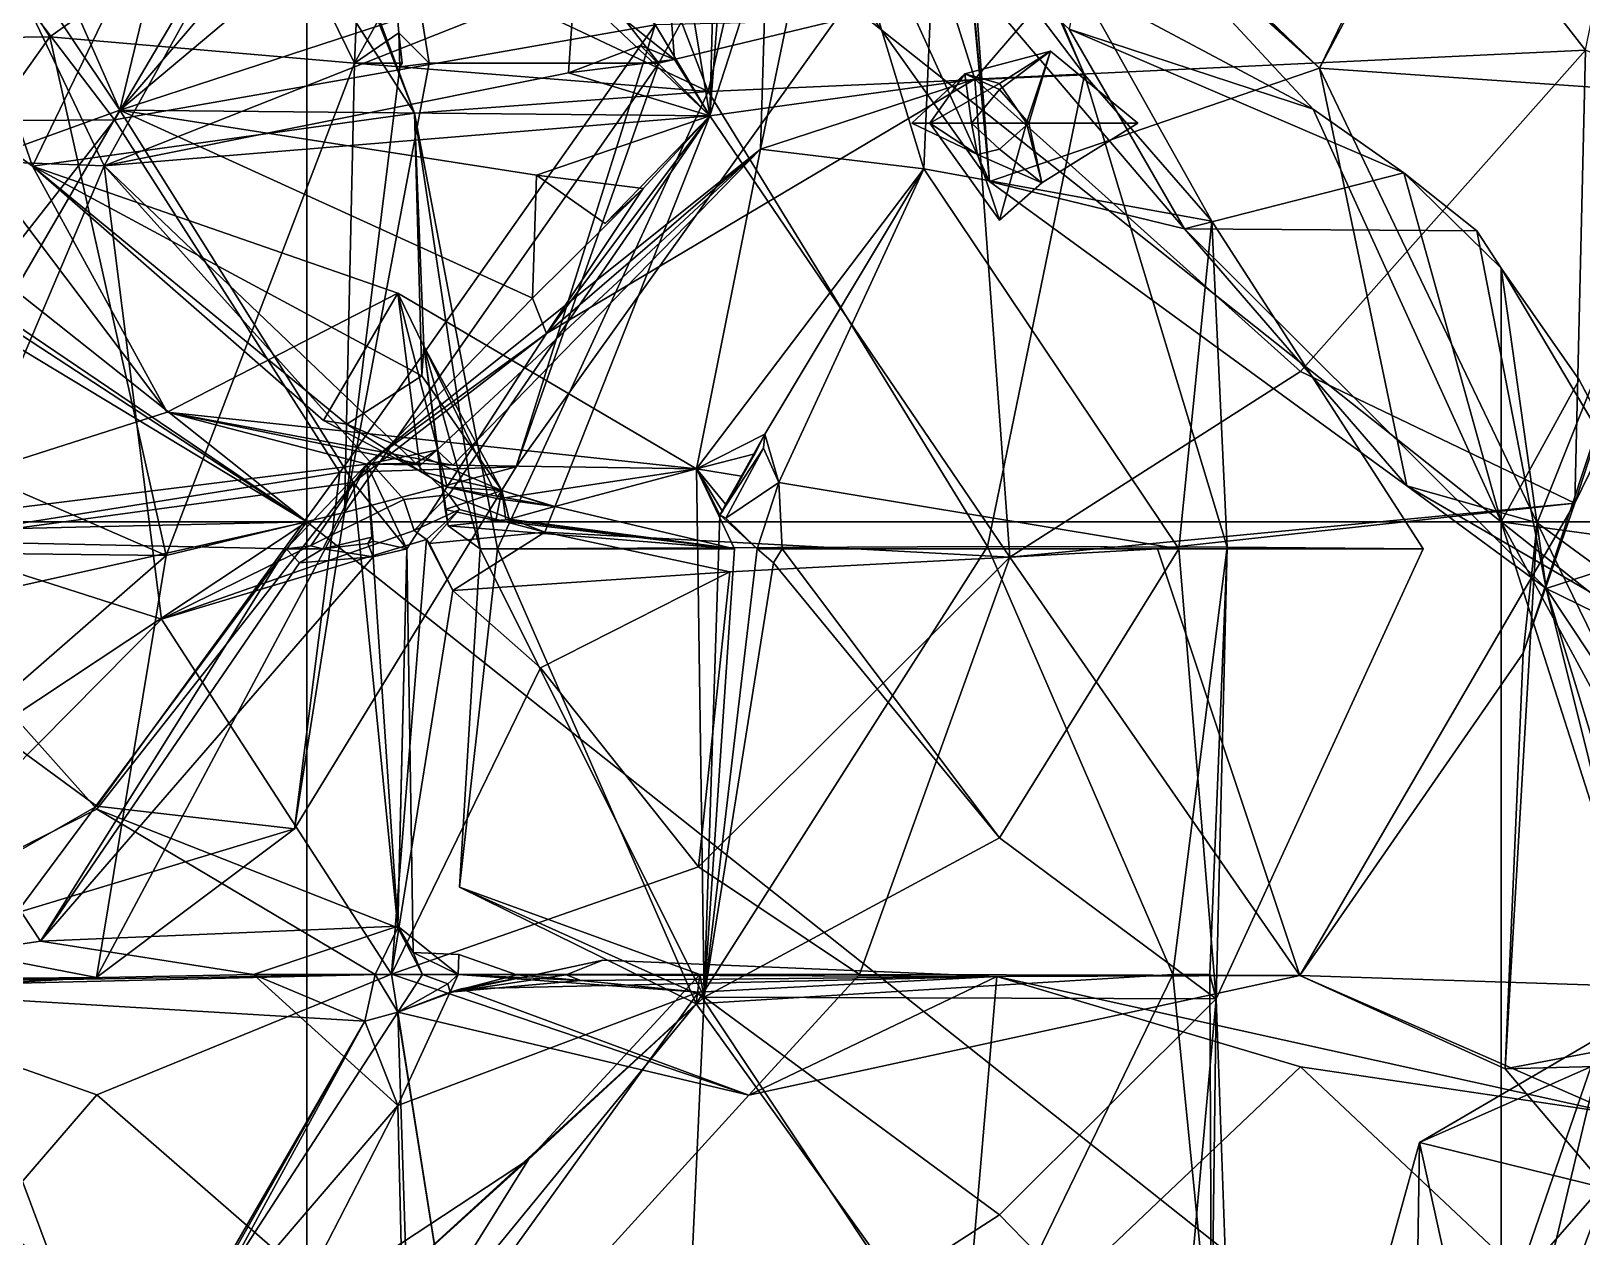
# Model space of a CAD drawing. Extents: x 290083 to 295691, y 4553739 to 4561622.
# Drawn here: x 293508.5 to 293573.4, y 4558486.1 to 4558536.6 of the extents above; entities that cross this region are included whole.
import ezdxf

# ---------------------------------------------------------------- set-up
doc = ezdxf.new("R2010")
doc.units = 0
doc.layers.add('Au_ppm_Pref_-_0_3', color=7, linetype='CONTINUOUS')

msp = doc.modelspace()

# ---------------------------------------------------------------- linework, layer by layer
at = {"layer": 'Au_ppm_Pref_-_0_3'}
for points in [[(293489.385, 4558540.36, 1929.945), (293520, 4558555.745, 1935.267), (293520, 4558516.06, 1932.731)], [(293553.175, 4558542.994, 1935.223), (293562.128, 4558533.335, 1935.782), (293520, 4558555.745, 1935.267)], [(293562.128, 4558533.335, 1935.782), (293570, 4558516.06, 1937.079), (293520, 4558555.745, 1935.267)], [(293570, 4558516.06, 1937.079), (293520, 4558516.06, 1932.731), (293520, 4558555.745, 1935.267)], [(293499.058, 4558552.362, 1870.04), (293509.244, 4558536.35, 1868.759), (293487.891, 4558536.074, 1868.89)], [(293499.058, 4558552.362, 1870.04), (293518.309, 4558542.786, 1870.887), (293509.244, 4558536.35, 1868.759)], [(293573.534, 4558535.801, 1901.919), (293576.927, 4558552.544, 1906.377), (293561.869, 4558550.742, 1900.496)], [(293538.99, 4558531.648, 1894.839), (293542.919, 4558550.561, 1895.073), (293539.592, 4558551.376, 1888.644)], [(293538.99, 4558531.648, 1894.839), (293539.592, 4558551.376, 1888.644), (293545.828, 4558530.829, 1887.995)], [(293545.828, 4558530.829, 1887.995), (293539.592, 4558551.376, 1888.644), (293546.585, 4558548.778, 1882.424)], [(293498.405, 4558550.652, 1844.833), (293492.001, 4558532.743, 1844.305), (293511.944, 4558532.886, 1846.91)], [(293521.769, 4558549.511, 1848.271), (293498.405, 4558550.652, 1844.833), (293511.944, 4558532.886, 1846.91)], [(293500.04, 4558531.383, 1912.993), (293511.518, 4558530.953, 1907.918), (293502.175, 4558550.561, 1908.205)], [(293502.175, 4558550.561, 1908.205), (293511.518, 4558530.953, 1907.918), (293521.343, 4558548.723, 1908.297)], [(293508.523, 4558530.949, 1882.5), (293517.974, 4558550.561, 1877.385), (293502.623, 4558547.917, 1883.161)], [(293503.598, 4558546.127, 1900.584), (293504.548, 4558550.561, 1903.724), (293512.173, 4558533.291, 1905.032)], [(293512.173, 4558533.291, 1905.032), (293504.548, 4558550.561, 1903.724), (293516.349, 4558550.561, 1903.008)], [(293517.974, 4558550.561, 1877.385), (293508.523, 4558530.949, 1882.5), (293524.513, 4558533.155, 1876.849)], [(293518.589, 4558540.792, 1905.049), (293512.173, 4558533.291, 1905.032), (293516.349, 4558550.561, 1903.008)], [(293517.639, 4558550.561, 1873.795), (293524.513, 4558533.155, 1876.849), (293518.309, 4558542.786, 1870.887)], [(293517.639, 4558550.561, 1873.795), (293517.974, 4558550.561, 1877.385), (293524.513, 4558533.155, 1876.849)], [(293522.001, 4558535.252, 1865.397), (293522.64, 4558550.641, 1858.583), (293523.858, 4558536.525, 1863.738)], [(293530.481, 4558550.561, 1866.159), (293522.64, 4558550.641, 1858.583), (293522.001, 4558535.252, 1865.397)], [(293530.481, 4558550.561, 1866.159), (293522.001, 4558535.252, 1865.397), (293536.81, 4558534.066, 1871.868)], [(293523.858, 4558536.525, 1863.738), (293522.64, 4558550.641, 1858.583), (293525.119, 4558535.253, 1863.503)], [(293525.119, 4558535.253, 1863.503), (293522.64, 4558550.641, 1858.583), (293534.739, 4558535.256, 1857.659)], [(293522.64, 4558550.641, 1858.583), (293543.096, 4558550.561, 1856.223), (293534.739, 4558535.256, 1857.659)], [(293526.622, 4558550.183, 1905.07), (293538.226, 4558550.561, 1906.523), (293536.876, 4558533.055, 1906.489)], [(293530.481, 4558550.561, 1866.159), (293536.81, 4558534.066, 1871.868), (293540.585, 4558550.561, 1872.079)], [(293534.739, 4558535.256, 1857.659), (293543.096, 4558550.561, 1856.223), (293542.124, 4558537.026, 1853.069)], [(293552.556, 4558534.76, 1876.219), (293540.585, 4558550.561, 1872.079), (293536.81, 4558534.066, 1871.868)], [(293542.539, 4558550.561, 1909.571), (293537.306, 4558549.288, 1912.463), (293536.876, 4558533.055, 1906.489)], [(293542.539, 4558550.561, 1909.571), (293536.876, 4558533.055, 1906.489), (293538.226, 4558550.561, 1906.523)], [(293547.968, 4558534.579, 1901.449), (293542.919, 4558550.561, 1895.073), (293538.99, 4558531.648, 1894.839)], [(293545.507, 4558550.561, 1876.827), (293540.585, 4558550.561, 1872.079), (293552.556, 4558534.76, 1876.219)], [(293547.968, 4558534.579, 1901.449), (293561.869, 4558550.742, 1900.496), (293542.919, 4558550.561, 1895.073)], [(293546.585, 4558548.778, 1882.424), (293545.507, 4558550.561, 1876.827), (293552.556, 4558534.76, 1876.219)], [(293573.534, 4558535.801, 1901.919), (293561.869, 4558550.742, 1900.496), (293547.968, 4558534.579, 1901.449)], [(293571.902, 4558550.001, 1915.639), (293580.028, 4558550.444, 1912.468), (293578.637, 4558533.914, 1913.208)], [(293530.318, 4558539.216, 1905.811), (293526.622, 4558550.183, 1905.07), (293536.876, 4558533.055, 1906.489)], [(293569.599, 4558549.847, 1916.531), (293562.404, 4558535.046, 1919.357), (293548.81, 4558548.112, 1917.81)], [(293569.599, 4558549.847, 1916.531), (293570.303, 4558549.876, 1916.264), (293562.404, 4558535.046, 1919.357)], [(293578.637, 4558533.914, 1913.208), (293562.404, 4558535.046, 1919.357), (293570.303, 4558549.876, 1916.264)], [(293570.303, 4558549.876, 1916.264), (293571.902, 4558550.001, 1915.639), (293578.637, 4558533.914, 1913.208)], [(293534.583, 4558536.853, 1849.359), (293521.769, 4558549.511, 1848.271), (293511.944, 4558532.886, 1846.91)], [(293537.306, 4558549.288, 1912.463), (293534.445, 4558547.788, 1912.463), (293536.876, 4558533.055, 1906.489)], [(293534.978, 4558549.388, 1924.435), (293546.839, 4558549.04, 1917.782), (293548.587, 4558530.298, 1924.436)], [(293548.587, 4558530.298, 1924.436), (293541.139, 4558546.617, 1930.281), (293534.978, 4558549.388, 1924.435)], [(293531.222, 4558538.758, 1907.147), (293521.343, 4558548.723, 1908.297), (293511.518, 4558530.953, 1907.918)], [(293545.828, 4558530.829, 1887.995), (293546.585, 4558548.778, 1882.424), (293557.894, 4558528.634, 1882.766)], [(293552.556, 4558534.76, 1876.219), (293557.894, 4558528.634, 1882.766), (293546.585, 4558548.778, 1882.424)], [(293546.839, 4558549.04, 1917.782), (293546.911, 4558548.966, 1917.771), (293548.587, 4558530.298, 1924.436)], [(293546.911, 4558548.966, 1917.771), (293547.2, 4558548.771, 1917.776), (293548.587, 4558530.298, 1924.436)], [(293547.2, 4558548.771, 1917.776), (293548.26, 4558548.138, 1917.832), (293562.404, 4558535.046, 1919.357)], [(293562.404, 4558535.046, 1919.357), (293548.587, 4558530.298, 1924.436), (293547.2, 4558548.771, 1917.776)], [(293502.623, 4558547.917, 1883.161), (293503.817, 4558534.331, 1888.992), (293508.523, 4558530.949, 1882.5)], [(293534.445, 4558547.788, 1912.463), (293531.222, 4558538.758, 1907.147), (293535.391, 4558535.402, 1907.056)], [(293534.445, 4558547.788, 1912.463), (293535.391, 4558535.402, 1907.056), (293536.876, 4558533.055, 1906.489)], [(293548.26, 4558548.138, 1917.832), (293548.53, 4558547.98, 1917.846), (293562.404, 4558535.046, 1919.357)], [(293548.53, 4558547.98, 1917.846), (293548.81, 4558548.112, 1917.81), (293562.404, 4558535.046, 1919.357)], [(293548.587, 4558530.298, 1924.436), (293556.74, 4558528.323, 1931.131), (293541.139, 4558546.617, 1930.281)], [(293556.74, 4558528.323, 1931.131), (293551.918, 4558536.675, 1933.536), (293541.139, 4558546.617, 1930.281)], [(293504.375, 4558530.462, 1900.224), (293503.598, 4558546.127, 1900.584), (293512.173, 4558533.291, 1905.032)], [(293509.244, 4558536.35, 1868.759), (293518.309, 4558542.786, 1870.887), (293522.001, 4558535.252, 1865.397)], [(293524.513, 4558533.155, 1876.849), (293536.81, 4558534.066, 1871.868), (293518.309, 4558542.786, 1870.887)], [(293518.309, 4558542.786, 1870.887), (293536.81, 4558534.066, 1871.868), (293522.001, 4558535.252, 1865.397)], [(293551.918, 4558536.675, 1933.536), (293562.128, 4558533.335, 1935.782), (293553.175, 4558542.994, 1935.223)], [(293512.173, 4558533.291, 1905.032), (293518.589, 4558540.792, 1905.049), (293519.447, 4558539.395, 1905.166)], [(293489.385, 4558540.36, 1929.945), (293520, 4558516.06, 1932.731), (293491.574, 4558535.289, 1930.146)], [(293512.173, 4558533.291, 1905.032), (293519.447, 4558539.395, 1905.166), (293530.318, 4558539.216, 1905.811)], [(293531.222, 4558538.758, 1907.147), (293511.518, 4558530.953, 1907.918), (293530.953, 4558534.855, 1906.949)], [(293512.173, 4558533.291, 1905.032), (293530.318, 4558539.216, 1905.811), (293536.876, 4558533.055, 1906.489)], [(293531.222, 4558538.758, 1907.147), (293530.953, 4558534.855, 1906.949), (293535.391, 4558535.402, 1907.056)], [(293521.384, 4558518.117, 1849.336), (293534.583, 4558536.853, 1849.359), (293511.944, 4558532.886, 1846.91)], [(293528.77, 4558518.363, 1853.069), (293534.583, 4558536.853, 1849.359), (293521.384, 4558518.117, 1849.336)], [(293534.739, 4558535.256, 1857.659), (293542.124, 4558537.026, 1853.069), (293528.77, 4558518.363, 1853.069)], [(293528.77, 4558518.363, 1853.069), (293542.124, 4558537.026, 1853.069), (293534.583, 4558536.853, 1849.359)], [(293509.244, 4558536.35, 1868.759), (293498.609, 4558521.378, 1868.736), (293487.891, 4558536.074, 1868.89)], [(293509.244, 4558536.35, 1868.759), (293514.117, 4558514.647, 1865.508), (293498.609, 4558521.378, 1868.736)], [(293509.244, 4558536.35, 1868.759), (293522.001, 4558535.252, 1865.397), (293514.117, 4558514.647, 1865.508)], [(293522.001, 4558535.252, 1865.397), (293523.858, 4558536.525, 1863.738), (293523.995, 4558535.252, 1864.186)], [(293523.897, 4558535.103, 1864.186), (293523.858, 4558536.525, 1863.738), (293525.119, 4558535.253, 1863.503)], [(293523.995, 4558535.252, 1864.186), (293523.858, 4558536.525, 1863.738), (293523.897, 4558535.103, 1864.186)], [(293551.918, 4558536.675, 1933.536), (293565.93, 4558530.663, 1935.888), (293562.128, 4558533.335, 1935.782)], [(293556.74, 4558528.323, 1931.131), (293565.93, 4558530.663, 1935.888), (293551.918, 4558536.675, 1933.536)], [(293533.966, 4558535.99, 1906.828), (293530.953, 4558534.855, 1906.949), (293536.876, 4558533.055, 1906.489)], [(293535.391, 4558535.402, 1907.056), (293530.953, 4558534.855, 1906.949), (293533.966, 4558535.99, 1906.828)], [(293535.391, 4558535.402, 1907.056), (293533.966, 4558535.99, 1906.828), (293536.876, 4558533.055, 1906.489)], [(293549.005, 4558534.399, 1865.5), (293547.55, 4558534.801, 1864.948), (293551.137, 4558535.757, 1864.948)], [(293549.005, 4558534.153, 1864.478), (293551.137, 4558535.757, 1864.948), (293547.55, 4558534.801, 1864.948)], [(293573.534, 4558535.801, 1901.919), (293547.968, 4558534.579, 1901.449), (293561.605, 4558522.349, 1903.059)], [(293550.232, 4558532.743, 1864.37), (293551.137, 4558535.757, 1864.948), (293549.005, 4558534.153, 1864.478)], [(293549.005, 4558534.399, 1865.5), (293551.137, 4558535.757, 1864.948), (293550.129, 4558532.743, 1865.478)], [(293550.129, 4558532.743, 1865.478), (293551.137, 4558535.757, 1864.948), (293554.797, 4558532.743, 1864.948)], [(293550.232, 4558532.743, 1864.37), (293554.797, 4558532.743, 1864.948), (293551.137, 4558535.757, 1864.948)], [(293573.534, 4558535.801, 1901.919), (293561.605, 4558522.349, 1903.059), (293573.09, 4558516.833, 1907.322)], [(293573.534, 4558535.801, 1901.919), (293573.09, 4558516.833, 1907.322), (293580.855, 4558532.743, 1907.936)], [(293491.574, 4558535.289, 1930.146), (293520, 4558516.06, 1932.731), (293491.743, 4558534.527, 1930.162)], [(293530.953, 4558534.855, 1906.949), (293511.518, 4558530.953, 1907.918), (293536.876, 4558533.055, 1906.489)], [(293522.001, 4558535.252, 1865.397), (293521.582, 4558516.445, 1858.177), (293514.117, 4558514.647, 1865.508)], [(293521.582, 4558516.445, 1858.177), (293525.119, 4558535.253, 1863.503), (293534.739, 4558535.256, 1857.659)], [(293521.582, 4558516.445, 1858.177), (293534.739, 4558535.256, 1857.659), (293528.77, 4558518.363, 1853.069)], [(293521.582, 4558516.445, 1858.177), (293523.897, 4558535.103, 1864.186), (293525.119, 4558535.253, 1863.503)], [(293521.582, 4558516.445, 1858.177), (293522.001, 4558535.252, 1865.397), (293523.897, 4558535.103, 1864.186)], [(293523.897, 4558535.103, 1864.186), (293522.001, 4558535.252, 1865.397), (293523.995, 4558535.252, 1864.186)], [(293545.336, 4558532.743, 1864.948), (293547.55, 4558534.801, 1864.948), (293546.082, 4558532.743, 1866.326)], [(293545.336, 4558532.743, 1864.948), (293547.823, 4558532.743, 1864.391), (293547.55, 4558534.801, 1864.948)], [(293546.082, 4558532.743, 1866.326), (293547.55, 4558534.801, 1864.948), (293549.005, 4558534.399, 1865.5)], [(293547.823, 4558532.743, 1864.391), (293549.005, 4558534.153, 1864.478), (293547.55, 4558534.801, 1864.948)], [(293548.587, 4558530.298, 1924.436), (293562.404, 4558535.046, 1919.357), (293566.052, 4558517.56, 1925.518)], [(293562.404, 4558535.046, 1919.357), (293578.637, 4558533.914, 1913.208), (293571.509, 4558516.015, 1918.282)], [(293566.052, 4558517.56, 1925.518), (293562.404, 4558535.046, 1919.357), (293571.509, 4558516.015, 1918.282)], [(293491.743, 4558534.527, 1930.162), (293520, 4558516.06, 1932.731), (293491.82, 4558533.071, 1930.17)], [(293503.817, 4558534.331, 1888.992), (293497.715, 4558515.38, 1894.085), (293514.153, 4558520.638, 1889.221)], [(293503.817, 4558534.331, 1888.992), (293514.153, 4558520.638, 1889.221), (293508.523, 4558530.949, 1882.5)], [(293547.968, 4558534.579, 1901.449), (293530.038, 4558523.932, 1900.584), (293536.876, 4558533.055, 1906.489)], [(293530.038, 4558523.932, 1900.584), (293547.968, 4558534.579, 1901.449), (293538.99, 4558531.648, 1894.839)], [(293536.81, 4558534.066, 1871.868), (293548.501, 4558515.017, 1872.531), (293552.556, 4558534.76, 1876.219)], [(293536.876, 4558533.055, 1906.489), (293549.435, 4558514.581, 1907.611), (293547.968, 4558534.579, 1901.449)], [(293546.082, 4558532.743, 1866.326), (293549.005, 4558534.399, 1865.5), (293550.129, 4558532.743, 1865.478)], [(293550.232, 4558532.743, 1864.37), (293549.005, 4558534.153, 1864.478), (293547.823, 4558532.743, 1864.391)], [(293549.435, 4558514.581, 1907.611), (293561.605, 4558522.349, 1903.059), (293547.968, 4558534.579, 1901.449)], [(293558.528, 4558514.991, 1876.998), (293552.556, 4558534.76, 1876.219), (293548.501, 4558515.017, 1872.531)], [(293557.894, 4558528.634, 1882.766), (293552.556, 4558534.76, 1876.219), (293558.528, 4558514.991, 1876.998)], [(293524.513, 4558533.155, 1876.849), (293527.982, 4558514.925, 1872.855), (293536.81, 4558534.066, 1871.868)], [(293536.81, 4558534.066, 1871.868), (293527.982, 4558514.925, 1872.855), (293548.501, 4558515.017, 1872.531)], [(293578.637, 4558533.914, 1913.208), (293570.923, 4558510.559, 1912.463), (293571.509, 4558516.015, 1918.282)], [(293570.923, 4558510.559, 1912.463), (293578.637, 4558533.914, 1913.208), (293573.09, 4558516.833, 1907.322)], [(293578.637, 4558533.914, 1913.208), (293580.855, 4558532.743, 1907.936), (293573.09, 4558516.833, 1907.322)], [(293491.82, 4558533.071, 1930.17), (293520, 4558516.06, 1932.731), (293490.923, 4558516.06, 1930.1)], [(293497.383, 4558514.291, 1846.799), (293511.944, 4558532.886, 1846.91), (293492.001, 4558532.743, 1844.305)], [(293511.944, 4558532.886, 1846.91), (293497.383, 4558514.291, 1846.799), (293521.384, 4558518.117, 1849.336)], [(293512.173, 4558533.291, 1905.032), (293501.487, 4558514.925, 1905.166), (293504.375, 4558530.462, 1900.224)], [(293512.173, 4558533.291, 1905.032), (293521.955, 4558517.698, 1904.726), (293501.487, 4558514.925, 1905.166)], [(293524.813, 4558522.165, 1880.769), (293524.513, 4558533.155, 1876.849), (293508.523, 4558530.949, 1882.5)], [(293511.518, 4558530.953, 1907.918), (293525.954, 4558517.178, 1907.364), (293536.876, 4558533.055, 1906.489)], [(293512.173, 4558533.291, 1905.032), (293529.618, 4558530.559, 1905.915), (293529.449, 4558525.41, 1905.612)], [(293512.173, 4558533.291, 1905.032), (293536.876, 4558533.055, 1906.489), (293529.618, 4558530.559, 1905.915)], [(293512.173, 4558533.291, 1905.032), (293529.449, 4558525.41, 1905.612), (293521.955, 4558517.698, 1904.726)], [(293524.513, 4558533.155, 1876.849), (293524.813, 4558522.165, 1880.769), (293524.895, 4558523.403, 1880.064)], [(293524.513, 4558533.155, 1876.849), (293524.895, 4558523.403, 1880.064), (293527.265, 4558514.925, 1878.205)], [(293524.513, 4558533.155, 1876.849), (293527.265, 4558514.925, 1878.205), (293527.982, 4558514.925, 1872.855)], [(293525.954, 4558517.178, 1907.364), (293529.963, 4558515.623, 1907.471), (293536.876, 4558533.055, 1906.489)], [(293529.618, 4558530.559, 1905.915), (293536.876, 4558533.055, 1906.489), (293532.493, 4558528.543, 1905.971)], [(293529.963, 4558515.623, 1907.471), (293549.435, 4558514.581, 1907.611), (293536.876, 4558533.055, 1906.489)], [(293536.876, 4558533.055, 1906.489), (293530.038, 4558523.932, 1900.584), (293534.081, 4558530.013, 1905.756)], [(293536.876, 4558533.055, 1906.489), (293534.081, 4558530.013, 1905.756), (293532.493, 4558528.543, 1905.971)], [(293565.93, 4558530.663, 1935.888), (293570, 4558516.06, 1937.079), (293562.128, 4558533.335, 1935.782)], [(293545.336, 4558532.743, 1864.948), (293546.082, 4558532.743, 1866.326), (293548.08, 4558531.434, 1864.948)], [(293545.336, 4558532.743, 1864.948), (293548.08, 4558531.434, 1864.948), (293547.823, 4558532.743, 1864.391)], [(293546.082, 4558532.743, 1866.326), (293549.005, 4558528.681, 1866.302), (293548.08, 4558531.434, 1864.948)], [(293546.082, 4558532.743, 1866.326), (293550.129, 4558532.743, 1865.478), (293549.005, 4558528.681, 1866.302)], [(293550.232, 4558532.743, 1864.37), (293547.823, 4558532.743, 1864.391), (293549.005, 4558531.655, 1864.585)], [(293547.823, 4558532.743, 1864.391), (293548.08, 4558531.434, 1864.948), (293549.005, 4558531.655, 1864.585)], [(293550.232, 4558532.743, 1864.37), (293549.005, 4558531.655, 1864.585), (293550.776, 4558530.238, 1864.948)], [(293549.005, 4558528.681, 1866.302), (293550.129, 4558532.743, 1865.478), (293550.776, 4558530.238, 1864.948)], [(293550.129, 4558532.743, 1865.478), (293554.797, 4558532.743, 1864.948), (293550.776, 4558530.238, 1864.948)], [(293550.232, 4558532.743, 1864.37), (293550.776, 4558530.238, 1864.948), (293554.797, 4558532.743, 1864.948)], [(293522.52, 4558518.475, 1894.963), (293538.99, 4558531.648, 1894.839), (293525.441, 4558519.049, 1894.04)], [(293522.52, 4558518.475, 1894.963), (293530.038, 4558523.932, 1900.584), (293538.99, 4558531.648, 1894.839)], [(293526.111, 4558518.422, 1893.44), (293525.441, 4558519.049, 1894.04), (293538.99, 4558531.648, 1894.839)], [(293526.111, 4558518.422, 1893.44), (293538.99, 4558531.648, 1894.839), (293536.316, 4558518.271, 1889.112)], [(293536.316, 4558518.271, 1889.112), (293538.99, 4558531.648, 1894.839), (293545.828, 4558530.829, 1887.995)], [(293548.08, 4558531.434, 1864.948), (293550.776, 4558530.238, 1864.948), (293549.005, 4558531.655, 1864.585)], [(293500.04, 4558531.383, 1912.993), (293504.715, 4558514.925, 1909.402), (293511.518, 4558530.953, 1907.918)], [(293511.518, 4558530.953, 1907.918), (293504.715, 4558514.925, 1909.402), (293513.921, 4558511.973, 1910.2)], [(293524.813, 4558522.165, 1880.769), (293508.523, 4558530.949, 1882.5), (293521.679, 4558520.14, 1882.457)], [(293521.679, 4558520.14, 1882.457), (293508.523, 4558530.949, 1882.5), (293520.704, 4558520.293, 1882.697)], [(293508.523, 4558530.949, 1882.5), (293523.807, 4558525.626, 1886.333), (293520.704, 4558520.293, 1882.697)], [(293523.807, 4558525.626, 1886.333), (293508.523, 4558530.949, 1882.5), (293514.153, 4558520.638, 1889.221)], [(293511.518, 4558530.953, 1907.918), (293513.921, 4558511.973, 1910.2), (293524.067, 4558516.994, 1907.471)], [(293511.518, 4558530.953, 1907.918), (293524.067, 4558516.994, 1907.471), (293525.954, 4558517.178, 1907.364)], [(293548.08, 4558531.434, 1864.948), (293549.005, 4558528.681, 1866.302), (293550.776, 4558530.238, 1864.948)], [(293534.081, 4558530.013, 1905.756), (293529.449, 4558525.41, 1905.612), (293529.618, 4558530.559, 1905.915)], [(293534.081, 4558530.013, 1905.756), (293529.618, 4558530.559, 1905.915), (293532.493, 4558528.543, 1905.971)], [(293536.316, 4558518.271, 1889.112), (293545.828, 4558530.829, 1887.995), (293539.182, 4558519.73, 1888.741)], [(293539.759, 4558517.7, 1888.633), (293539.182, 4558519.73, 1888.741), (293545.828, 4558530.829, 1887.995)], [(293539.759, 4558517.7, 1888.633), (293545.828, 4558530.829, 1887.995), (293556.513, 4558514.925, 1886.305)], [(293545.828, 4558530.829, 1887.995), (293557.894, 4558528.634, 1882.766), (293556.513, 4558514.925, 1886.305)], [(293566.052, 4558517.56, 1925.518), (293556.74, 4558528.323, 1931.131), (293548.587, 4558530.298, 1924.436)], [(293556.74, 4558528.323, 1931.131), (293568.978, 4558528.232, 1935.999), (293565.93, 4558530.663, 1935.888)], [(293568.978, 4558528.232, 1935.999), (293570, 4558526.672, 1936.105), (293565.93, 4558530.663, 1935.888)], [(293570, 4558526.672, 1936.105), (293570, 4558516.06, 1937.079), (293565.93, 4558530.663, 1935.888)], [(293534.081, 4558530.013, 1905.756), (293530.038, 4558523.932, 1900.584), (293529.449, 4558525.41, 1905.612)], [(293557.894, 4558528.634, 1882.766), (293566.734, 4558514.925, 1882.766), (293556.513, 4558514.925, 1886.305)], [(293571.892, 4558513.258, 1930.325), (293568.978, 4558528.232, 1935.999), (293556.74, 4558528.323, 1931.131)], [(293571.892, 4558513.258, 1930.325), (293556.74, 4558528.323, 1931.131), (293566.052, 4558517.56, 1925.518)], [(293566.734, 4558514.925, 1882.766), (293557.894, 4558528.634, 1882.766), (293558.528, 4558514.991, 1876.998)], [(293570, 4558526.672, 1936.105), (293568.978, 4558528.232, 1935.999), (293571.892, 4558513.258, 1930.325)], [(293570, 4558516.06, 1937.079), (293570, 4558526.672, 1936.105), (293573.267, 4558522.005, 1936.625)], [(293571.892, 4558513.258, 1930.325), (293576.991, 4558514.925, 1936.22), (293570, 4558526.672, 1936.105)], [(293573.267, 4558522.005, 1936.625), (293570, 4558526.672, 1936.105), (293576.991, 4558514.925, 1936.22)], [(293514.153, 4558520.638, 1889.221), (293536.316, 4558518.271, 1889.112), (293523.807, 4558525.626, 1886.333)], [(293520.704, 4558520.293, 1882.697), (293523.807, 4558525.626, 1886.333), (293524.763, 4558518.156, 1883.392)], [(293521.955, 4558517.698, 1904.726), (293529.449, 4558525.41, 1905.612), (293530.038, 4558523.932, 1900.584)], [(293525.879, 4558517.512, 1883.646), (293523.807, 4558525.626, 1886.333), (293528.013, 4558517.022, 1884.469)], [(293523.807, 4558525.626, 1886.333), (293536.316, 4558518.271, 1889.112), (293528.013, 4558517.022, 1884.469)], [(293524.763, 4558518.156, 1883.392), (293523.807, 4558525.626, 1886.333), (293525.879, 4558517.512, 1883.646)], [(293521.955, 4558517.698, 1904.726), (293530.038, 4558523.932, 1900.584), (293524.184, 4558514.925, 1900.584)], [(293524.184, 4558514.925, 1900.584), (293530.038, 4558523.932, 1900.584), (293522.52, 4558518.475, 1894.963)], [(293528.166, 4558517.368, 1882.842), (293524.895, 4558523.403, 1880.064), (293524.813, 4558522.165, 1880.769)], [(293524.895, 4558523.403, 1880.064), (293525.8, 4558516.564, 1880.861), (293525.923, 4558515.882, 1880.867)], [(293524.895, 4558523.403, 1880.064), (293525.923, 4558515.882, 1880.867), (293527.265, 4558514.925, 1878.205)], [(293528.166, 4558517.368, 1882.842), (293525.8, 4558516.564, 1880.861), (293524.895, 4558523.403, 1880.064)], [(293521.679, 4558520.14, 1882.457), (293528.166, 4558517.368, 1882.842), (293524.813, 4558522.165, 1880.769)], [(293549.435, 4558514.581, 1907.611), (293573.09, 4558516.833, 1907.322), (293561.605, 4558522.349, 1903.059)], [(293576.433, 4558516.06, 1937.26), (293570, 4558516.06, 1937.079), (293573.267, 4558522.005, 1936.625)], [(293576.991, 4558514.925, 1936.22), (293576.433, 4558516.06, 1937.26), (293573.267, 4558522.005, 1936.625)], [(293498.609, 4558521.378, 1868.736), (293514.117, 4558514.647, 1865.508), (293484.43, 4558514.991, 1865.588)], [(293522.52, 4558518.475, 1894.963), (293514.153, 4558520.638, 1889.221), (293497.715, 4558515.38, 1894.085)], [(293524.564, 4558518.508, 1893.807), (293526.111, 4558518.422, 1893.44), (293514.153, 4558520.638, 1889.221)], [(293526.111, 4558518.422, 1893.44), (293536.316, 4558518.271, 1889.112), (293514.153, 4558520.638, 1889.221)], [(293522.52, 4558518.475, 1894.963), (293524.564, 4558518.508, 1893.807), (293514.153, 4558520.638, 1889.221)], [(293520.704, 4558520.293, 1882.697), (293524.763, 4558518.156, 1883.392), (293521.679, 4558520.14, 1882.457)], [(293524.763, 4558518.156, 1883.392), (293528.166, 4558517.368, 1882.842), (293521.679, 4558520.14, 1882.457)], [(293536.316, 4558518.271, 1889.112), (293539.182, 4558519.73, 1888.741), (293538.755, 4558518.907, 1888.788)], [(293537.294, 4558516.351, 1888.712), (293538.755, 4558518.907, 1888.788), (293539.182, 4558519.73, 1888.741)], [(293537.294, 4558516.351, 1888.712), (293539.182, 4558519.73, 1888.741), (293539.127, 4558519.138, 1888.74)], [(293539.759, 4558517.7, 1888.633), (293539.127, 4558519.138, 1888.74), (293539.182, 4558519.73, 1888.741)], [(293525.441, 4558519.049, 1894.04), (293524.77, 4558518.442, 1894.009), (293522.52, 4558518.475, 1894.963)], [(293524.564, 4558518.508, 1893.807), (293524.77, 4558518.442, 1894.009), (293525.441, 4558519.049, 1894.04)], [(293524.564, 4558518.508, 1893.807), (293525.441, 4558519.049, 1894.04), (293526.111, 4558518.422, 1893.44)], [(293536.316, 4558518.271, 1889.112), (293538.755, 4558518.907, 1888.788), (293538.195, 4558517.96, 1888.851)], [(293539.127, 4558519.138, 1888.74), (293537.547, 4558516.208, 1888.716), (293537.294, 4558516.351, 1888.712)], [(293537.41, 4558516.49, 1888.776), (293538.755, 4558518.907, 1888.788), (293537.294, 4558516.351, 1888.712)], [(293538.195, 4558517.96, 1888.851), (293538.755, 4558518.907, 1888.788), (293537.41, 4558516.49, 1888.776)], [(293539.759, 4558517.7, 1888.633), (293537.547, 4558516.208, 1888.716), (293539.127, 4558519.138, 1888.74)], [(293521.384, 4558518.117, 1849.336), (293497.383, 4558514.291, 1846.799), (293511.208, 4558504.148, 1849.477)], [(293522.52, 4558518.475, 1894.963), (293497.715, 4558515.38, 1894.085), (293519.133, 4558514.925, 1895.018)], [(293521.384, 4558518.117, 1849.336), (293511.208, 4558504.148, 1849.477), (293519.492, 4558503.21, 1853.069)], [(293522.52, 4558518.475, 1894.963), (293519.133, 4558514.925, 1895.018), (293520.175, 4558515.048, 1895.055)], [(293521.582, 4558516.445, 1858.177), (293528.77, 4558518.363, 1853.069), (293519.492, 4558503.21, 1853.069)], [(293521.384, 4558518.117, 1849.336), (293519.492, 4558503.21, 1853.069), (293528.77, 4558518.363, 1853.069)], [(293520.673, 4558514.925, 1895.236), (293522.52, 4558518.475, 1894.963), (293520.175, 4558515.048, 1895.055)], [(293522.52, 4558518.475, 1894.963), (293520.673, 4558514.925, 1895.236), (293522.723, 4558515.419, 1895.745)], [(293522.52, 4558518.475, 1894.963), (293524.77, 4558518.442, 1894.009), (293524.564, 4558518.508, 1893.807)], [(293522.723, 4558515.419, 1895.745), (293522.774, 4558515.249, 1895.917), (293522.52, 4558518.475, 1894.963)], [(293522.774, 4558515.249, 1895.917), (293524.184, 4558514.925, 1900.584), (293522.52, 4558518.475, 1894.963)], [(293528.166, 4558517.368, 1882.842), (293524.763, 4558518.156, 1883.392), (293525.879, 4558517.512, 1883.646)], [(293536.316, 4558518.271, 1889.112), (293530.389, 4558516.702, 1884.43), (293528.013, 4558517.022, 1884.469)], [(293536.316, 4558518.271, 1889.112), (293537.91, 4558514.925, 1882.766), (293530.389, 4558516.702, 1884.43)], [(293537.294, 4558516.351, 1888.712), (293536.316, 4558518.271, 1889.112), (293537.41, 4558516.49, 1888.776)], [(293537.41, 4558516.49, 1888.776), (293536.316, 4558518.271, 1889.112), (293537.526, 4558516.799, 1888.891)], [(293536.64, 4558496.151, 1882.479), (293536.316, 4558518.271, 1889.112), (293537.294, 4558516.351, 1888.712)], [(293537.526, 4558516.799, 1888.891), (293536.316, 4558518.271, 1889.112), (293538.195, 4558517.96, 1888.851)], [(293537.91, 4558514.925, 1882.766), (293536.316, 4558518.271, 1889.112), (293536.64, 4558496.151, 1882.479)], [(293537.526, 4558516.799, 1888.891), (293538.195, 4558517.96, 1888.851), (293537.41, 4558516.49, 1888.776)], [(293501.487, 4558514.925, 1905.166), (293521.955, 4558517.698, 1904.726), (293511.208, 4558504.031, 1904.215)], [(293511.208, 4558504.031, 1904.215), (293521.955, 4558517.698, 1904.726), (293523.807, 4558499.054, 1901.233)], [(293524.184, 4558514.925, 1900.584), (293523.807, 4558499.054, 1901.233), (293521.955, 4558517.698, 1904.726)], [(293525.8, 4558516.564, 1880.861), (293528.166, 4558517.368, 1882.842), (293527.917, 4558516.105, 1882.475)], [(293528.013, 4558517.022, 1884.469), (293530.279, 4558516.711, 1884.42), (293525.879, 4558517.512, 1883.646)], [(293528.166, 4558517.368, 1882.842), (293525.879, 4558517.512, 1883.646), (293530.279, 4558516.711, 1884.42)], [(293528.328, 4558516.139, 1882.766), (293527.917, 4558516.105, 1882.475), (293528.166, 4558517.368, 1882.842)], [(293528.47, 4558516.172, 1882.87), (293528.328, 4558516.139, 1882.766), (293528.166, 4558517.368, 1882.842)], [(293530.389, 4558516.702, 1884.43), (293528.47, 4558516.172, 1882.87), (293528.166, 4558517.368, 1882.842)], [(293530.279, 4558516.711, 1884.42), (293530.389, 4558516.702, 1884.43), (293528.166, 4558517.368, 1882.842)], [(293538.852, 4558514.925, 1888.57), (293537.547, 4558516.208, 1888.716), (293539.759, 4558517.7, 1888.633)], [(293538.852, 4558514.925, 1888.57), (293539.759, 4558517.7, 1888.633), (293539.909, 4558514.925, 1888.499)], [(293539.909, 4558514.925, 1888.499), (293539.759, 4558517.7, 1888.633), (293556.513, 4558514.925, 1886.305)], [(293571.892, 4558513.258, 1930.325), (293566.052, 4558517.56, 1925.518), (293582.094, 4558508.266, 1924.341)], [(293571.509, 4558516.015, 1918.282), (293582.094, 4558508.266, 1924.341), (293566.052, 4558517.56, 1925.518)], [(293524.501, 4558515.687, 1907.575), (293524.067, 4558516.994, 1907.471), (293513.921, 4558511.973, 1910.2)], [(293525.954, 4558517.178, 1907.364), (293524.067, 4558516.994, 1907.471), (293524.501, 4558515.687, 1907.575)], [(293526.4, 4558516.565, 1907.402), (293525.954, 4558517.178, 1907.364), (293524.501, 4558515.687, 1907.575)], [(293525.954, 4558517.178, 1907.364), (293526.4, 4558516.565, 1907.402), (293529.963, 4558515.623, 1907.471)], [(293528.013, 4558517.022, 1884.469), (293530.389, 4558516.702, 1884.43), (293530.279, 4558516.711, 1884.42)], [(293530.389, 4558516.702, 1884.43), (293537.91, 4558514.925, 1882.766), (293528.47, 4558516.172, 1882.87)], [(293573.09, 4558516.833, 1907.322), (293549.435, 4558514.581, 1907.611), (293555.612, 4558514.925, 1909.637)], [(293573.09, 4558516.833, 1907.322), (293555.612, 4558514.925, 1909.637), (293561.577, 4558497.069, 1906.547)], [(293570.923, 4558510.559, 1912.463), (293573.09, 4558516.833, 1907.322), (293561.577, 4558497.069, 1906.547)], [(293490.923, 4558516.06, 1930.1), (293520, 4558516.06, 1932.731), (293490.983, 4558515.389, 1930.041)], [(293490.983, 4558515.389, 1930.041), (293520, 4558516.06, 1932.731), (293492.251, 4558509.858, 1929.628)], [(293492.251, 4558509.858, 1929.628), (293520, 4558516.06, 1932.731), (293495.072, 4558499.533, 1928.896)], [(293495.072, 4558499.533, 1928.896), (293520, 4558516.06, 1932.731), (293501.456, 4558491.094, 1928.667)], [(293520, 4558516.06, 1932.731), (293520, 4558476.375, 1928.938), (293501.456, 4558491.094, 1928.667)], [(293514.117, 4558514.647, 1865.508), (293521.582, 4558516.445, 1858.177), (293511.196, 4558496.974, 1859.106)], [(293521.582, 4558516.445, 1858.177), (293519.492, 4558503.21, 1853.069), (293511.196, 4558496.974, 1859.106)], [(293520, 4558516.06, 1932.731), (293570, 4558516.06, 1937.079), (293570, 4558476.375, 1932.236)], [(293570, 4558476.375, 1932.236), (293520, 4558476.375, 1928.938), (293520, 4558516.06, 1932.731)], [(293526.4, 4558516.565, 1907.402), (293524.501, 4558515.687, 1907.575), (293525.018, 4558515.319, 1907.586)], [(293525.018, 4558515.319, 1907.586), (293525.143, 4558515.144, 1907.597), (293526.4, 4558516.565, 1907.402)], [(293525.143, 4558515.144, 1907.597), (293529.963, 4558515.623, 1907.471), (293526.4, 4558516.565, 1907.402)], [(293525.923, 4558515.882, 1880.867), (293525.8, 4558516.564, 1880.861), (293527.917, 4558516.105, 1882.475)], [(293527.917, 4558516.105, 1882.475), (293537.91, 4558514.925, 1882.766), (293525.923, 4558515.882, 1880.867)], [(293527.917, 4558516.105, 1882.475), (293528.328, 4558516.139, 1882.766), (293537.91, 4558514.925, 1882.766)], [(293528.328, 4558516.139, 1882.766), (293528.47, 4558516.172, 1882.87), (293537.91, 4558514.925, 1882.766)], [(293536.64, 4558496.151, 1882.479), (293537.294, 4558516.351, 1888.712), (293538.852, 4558514.925, 1888.57)], [(293537.294, 4558516.351, 1888.712), (293537.547, 4558516.208, 1888.716), (293538.852, 4558514.925, 1888.57)], [(293575.438, 4558499.056, 1935.502), (293570, 4558516.06, 1937.079), (293576.366, 4558504.308, 1936.228)], [(293576.366, 4558504.308, 1936.228), (293570, 4558516.06, 1937.079), (293576.693, 4558510.748, 1937.044)], [(293570, 4558476.375, 1932.236), (293570, 4558516.06, 1937.079), (293575.438, 4558499.056, 1935.502)], [(293576.937, 4558515.104, 1937.234), (293576.693, 4558510.748, 1937.044), (293570, 4558516.06, 1937.079)], [(293570, 4558516.06, 1937.079), (293576.433, 4558516.06, 1937.26), (293576.937, 4558515.104, 1937.234)], [(293582.526, 4558493.479, 1919.373), (293571.509, 4558516.015, 1918.282), (293570.171, 4558493.158, 1913.059)], [(293571.509, 4558516.015, 1918.282), (293570.923, 4558510.559, 1912.463), (293570.171, 4558493.158, 1913.059)], [(293582.526, 4558493.479, 1919.373), (293582.094, 4558508.266, 1924.341), (293571.509, 4558516.015, 1918.282)], [(293497.715, 4558515.38, 1894.085), (293496.705, 4558496.685, 1900.824), (293508.854, 4558498.504, 1895.497)], [(293519.133, 4558514.925, 1895.018), (293497.715, 4558515.38, 1894.085), (293508.854, 4558498.504, 1895.497)], [(293513.921, 4558511.973, 1910.2), (293525.018, 4558515.319, 1907.586), (293524.501, 4558515.687, 1907.575)], [(293523.547, 4558497.115, 1912.423), (293525.018, 4558515.319, 1907.586), (293513.921, 4558511.973, 1910.2)], [(293522.557, 4558515.142, 1895.759), (293522.723, 4558515.419, 1895.745), (293520.673, 4558514.925, 1895.236)], [(293522.774, 4558515.249, 1895.917), (293522.723, 4558515.419, 1895.745), (293522.557, 4558515.142, 1895.759)], [(293526.114, 4558513.178, 1907.829), (293525.018, 4558515.319, 1907.586), (293523.547, 4558497.115, 1912.423)], [(293526.114, 4558513.178, 1907.829), (293525.143, 4558515.144, 1907.597), (293525.018, 4558515.319, 1907.586)], [(293525.143, 4558515.144, 1907.597), (293526.114, 4558513.178, 1907.829), (293529.963, 4558515.623, 1907.471)], [(293527.265, 4558514.925, 1878.205), (293525.923, 4558515.882, 1880.867), (293537.91, 4558514.925, 1882.766)], [(293526.114, 4558513.178, 1907.829), (293537.714, 4558513.96, 1907.573), (293529.963, 4558515.623, 1907.471)], [(293529.963, 4558515.623, 1907.471), (293537.714, 4558513.96, 1907.573), (293549.435, 4558514.581, 1907.611)], [(293484.43, 4558514.991, 1865.588), (293514.117, 4558514.647, 1865.508), (293496.995, 4558499.728, 1864.233)], [(293501.487, 4558514.925, 1905.166), (293511.208, 4558504.031, 1904.215), (293496.705, 4558496.685, 1900.824)], [(293496.995, 4558499.728, 1864.233), (293514.117, 4558514.647, 1865.508), (293511.196, 4558496.974, 1859.106)], [(293498.611, 4558496.523, 1912.899), (293513.921, 4558511.973, 1910.2), (293504.715, 4558514.925, 1909.402)], [(293519.692, 4558514.342, 1895.074), (293519.133, 4558514.925, 1895.018), (293508.854, 4558498.504, 1895.497)], [(293520.673, 4558514.925, 1895.236), (293520.175, 4558515.048, 1895.055), (293519.133, 4558514.925, 1895.018)], [(293519.692, 4558514.342, 1895.074), (293520.673, 4558514.925, 1895.236), (293519.133, 4558514.925, 1895.018)], [(293519.692, 4558514.342, 1895.074), (293522.779, 4558514.588, 1895.957), (293520.673, 4558514.925, 1895.236)], [(293520.673, 4558514.925, 1895.236), (293522.779, 4558514.588, 1895.957), (293522.557, 4558515.142, 1895.759)], [(293522.774, 4558515.249, 1895.917), (293522.557, 4558515.142, 1895.759), (293522.779, 4558514.588, 1895.957)], [(293522.779, 4558514.588, 1895.957), (293524.184, 4558514.925, 1900.584), (293522.774, 4558515.249, 1895.917)], [(293522.779, 4558514.588, 1895.957), (293523.807, 4558499.134, 1899.908), (293524.184, 4558514.925, 1900.584)], [(293524.184, 4558514.925, 1900.584), (293524.455, 4558498.024, 1900.584), (293523.807, 4558499.054, 1901.233)], [(293524.184, 4558514.925, 1900.584), (293523.807, 4558499.134, 1899.908), (293524.455, 4558498.024, 1900.584)], [(293527.265, 4558514.925, 1878.205), (293526.394, 4558500.766, 1876.827), (293527.982, 4558514.925, 1872.855)], [(293526.394, 4558500.766, 1876.827), (293527.265, 4558514.925, 1878.205), (293536.64, 4558496.151, 1882.479)], [(293526.394, 4558500.766, 1876.827), (293536.307, 4558495.875, 1871.392), (293527.982, 4558514.925, 1872.855)], [(293536.64, 4558496.151, 1882.479), (293527.265, 4558514.925, 1878.205), (293537.91, 4558514.925, 1882.766)], [(293548.501, 4558515.017, 1872.531), (293527.982, 4558514.925, 1872.855), (293536.307, 4558495.875, 1871.392)], [(293548.501, 4558515.017, 1872.531), (293536.307, 4558495.875, 1871.392), (293556.259, 4558497.107, 1873.407)], [(293536.64, 4558496.151, 1882.479), (293538.852, 4558514.925, 1888.57), (293539.546, 4558514.341, 1888.522)], [(293539.909, 4558514.925, 1888.499), (293539.546, 4558514.341, 1888.522), (293538.852, 4558514.925, 1888.57)], [(293539.546, 4558514.341, 1888.522), (293539.909, 4558514.925, 1888.499), (293549.005, 4558502.832, 1886.797)], [(293549.005, 4558502.832, 1886.797), (293539.909, 4558514.925, 1888.499), (293556.513, 4558514.925, 1886.305)], [(293548.501, 4558515.017, 1872.531), (293556.259, 4558497.107, 1873.407), (293558.528, 4558514.991, 1876.998)], [(293549.005, 4558502.832, 1886.797), (293556.513, 4558514.925, 1886.305), (293558.077, 4558496.081, 1882.021)], [(293561.577, 4558497.069, 1906.547), (293555.612, 4558514.925, 1909.637), (293549.435, 4558514.581, 1907.611)], [(293557.812, 4558497.107, 1876.827), (293558.528, 4558514.991, 1876.998), (293556.259, 4558497.107, 1873.407)], [(293558.077, 4558496.081, 1882.021), (293556.513, 4558514.925, 1886.305), (293566.734, 4558514.925, 1882.766)], [(293558.528, 4558514.991, 1876.998), (293557.812, 4558497.107, 1876.827), (293558.077, 4558496.081, 1882.021)], [(293558.077, 4558496.081, 1882.021), (293566.734, 4558514.925, 1882.766), (293558.528, 4558514.991, 1876.998)], [(293571.892, 4558513.258, 1930.325), (293575.438, 4558499.056, 1935.502), (293576.991, 4558514.925, 1936.22)], [(293497.383, 4558514.291, 1846.799), (293498.529, 4558496.874, 1853.043), (293511.208, 4558504.148, 1849.477)], [(293508.854, 4558498.504, 1895.497), (293522.779, 4558514.588, 1895.957), (293519.692, 4558514.342, 1895.074)], [(293523.807, 4558499.134, 1899.908), (293522.779, 4558514.588, 1895.957), (293508.854, 4558498.504, 1895.497)], [(293536.406, 4558501.609, 1908.024), (293549.435, 4558514.581, 1907.611), (293537.714, 4558513.96, 1907.573)], [(293536.406, 4558501.609, 1908.024), (293543.143, 4558497.107, 1909.699), (293549.435, 4558514.581, 1907.611)], [(293536.64, 4558496.151, 1882.479), (293539.546, 4558514.341, 1888.522), (293549.005, 4558502.832, 1886.797)], [(293543.143, 4558497.107, 1909.699), (293561.577, 4558497.069, 1906.547), (293549.435, 4558514.581, 1907.611)], [(293537.714, 4558513.96, 1907.573), (293526.114, 4558513.178, 1907.829), (293529.785, 4558509.942, 1907.681)], [(293537.714, 4558513.96, 1907.573), (293529.785, 4558509.942, 1907.681), (293536.406, 4558501.609, 1908.024)], [(293523.547, 4558497.115, 1912.423), (293529.785, 4558509.942, 1907.681), (293526.114, 4558513.178, 1907.829)], [(293575.438, 4558499.056, 1935.502), (293571.892, 4558513.258, 1930.325), (293576.93, 4558496.778, 1935.361)], [(293576.93, 4558496.778, 1935.361), (293571.892, 4558513.258, 1930.325), (293584.132, 4558494.811, 1929.011)], [(293571.892, 4558513.258, 1930.325), (293582.094, 4558508.266, 1924.341), (293584.132, 4558494.811, 1929.011)], [(293513.921, 4558511.973, 1910.2), (293498.611, 4558496.523, 1912.899), (293523.547, 4558497.115, 1912.423)], [(293570.171, 4558493.158, 1913.059), (293570.923, 4558510.559, 1912.463), (293561.577, 4558497.069, 1906.547)], [(293536.406, 4558501.609, 1908.024), (293529.785, 4558509.942, 1907.681), (293523.547, 4558497.115, 1912.423)], [(293511.208, 4558504.031, 1904.215), (293522.87, 4558497.107, 1901.026), (293496.705, 4558496.685, 1900.824)], [(293519.492, 4558503.21, 1853.069), (293511.208, 4558504.148, 1849.477), (293498.529, 4558496.874, 1853.043)], [(293511.208, 4558504.031, 1904.215), (293523.807, 4558499.054, 1901.233), (293522.87, 4558497.107, 1901.026)], [(293511.196, 4558496.974, 1859.106), (293519.492, 4558503.21, 1853.069), (293498.529, 4558496.874, 1853.043)], [(293549.005, 4558502.832, 1886.797), (293558.077, 4558496.081, 1882.021), (293536.64, 4558496.151, 1882.479)], [(293543.143, 4558497.107, 1909.699), (293536.406, 4558501.609, 1908.024), (293523.547, 4558497.115, 1912.423)], [(293536.462, 4558497.107, 1876.827), (293526.394, 4558500.766, 1876.827), (293536.64, 4558496.151, 1882.479)], [(293536.307, 4558495.875, 1871.392), (293526.394, 4558500.766, 1876.827), (293536.462, 4558497.107, 1876.827)], [(293496.995, 4558499.728, 1864.233), (293511.196, 4558496.974, 1859.106), (293484.856, 4558495.418, 1859.032)], [(293508.854, 4558498.504, 1895.497), (293517.767, 4558497.107, 1897.737), (293523.807, 4558499.134, 1899.908)], [(293526.341, 4558497.107, 1899.39), (293523.807, 4558499.134, 1899.908), (293517.767, 4558497.107, 1897.737)], [(293526.341, 4558497.107, 1899.39), (293524.455, 4558498.024, 1900.584), (293523.807, 4558499.134, 1899.908)], [(293511.334, 4558479.771, 1924.187), (293496.058, 4558481.236, 1920.242), (293504.31, 4558498.567, 1924.145)], [(293496.705, 4558496.685, 1900.824), (293517.767, 4558497.107, 1897.737), (293508.854, 4558498.504, 1895.497)], [(293511.334, 4558479.771, 1924.187), (293504.31, 4558498.567, 1924.145), (293506.184, 4558481.549, 1928.394)], [(293524.852, 4558497.107, 1901.077), (293522.87, 4558497.107, 1901.026), (293523.807, 4558499.054, 1901.233)], [(293524.852, 4558497.107, 1901.077), (293523.807, 4558499.054, 1901.233), (293524.455, 4558498.024, 1900.584)], [(293575.911, 4558492.253, 1934.715), (293570, 4558476.375, 1932.236), (293575.438, 4558499.056, 1935.502)], [(293526.332, 4558497.102, 1901.045), (293524.455, 4558498.024, 1900.584), (293526.36, 4558497.946, 1900.582)], [(293524.852, 4558497.107, 1901.077), (293524.455, 4558498.024, 1900.584), (293526.332, 4558497.102, 1901.045)], [(293524.455, 4558498.024, 1900.584), (293526.341, 4558497.107, 1899.39), (293526.36, 4558497.946, 1900.582)], [(293528.801, 4558497.098, 1899.518), (293526.332, 4558497.102, 1901.045), (293526.36, 4558497.946, 1900.582)], [(293528.801, 4558497.098, 1899.518), (293526.36, 4558497.946, 1900.582), (293526.341, 4558497.107, 1899.39)], [(293498.611, 4558496.523, 1912.899), (293511.208, 4558492.072, 1908.202), (293523.547, 4558497.115, 1912.423)], [(293511.208, 4558492.072, 1908.202), (293526.455, 4558478.793, 1907.135), (293523.547, 4558497.115, 1912.423)], [(293538.506, 4558492.052, 1906.792), (293523.547, 4558497.115, 1912.423), (293526.455, 4558478.793, 1907.135)], [(293538.506, 4558492.052, 1906.792), (293543.143, 4558497.107, 1909.699), (293523.547, 4558497.115, 1912.423)], [(293529.55, 4558497.091, 1900.976), (293532.396, 4558497.699, 1900.578), (293548.883, 4558497.026, 1900.564)], [(293532.396, 4558497.699, 1900.578), (293529.55, 4558497.091, 1900.976), (293530.853, 4558497.091, 1899.625)], [(293530.853, 4558497.091, 1899.625), (293548.883, 4558497.026, 1900.564), (293532.396, 4558497.699, 1900.578)], [(293511.196, 4558496.974, 1859.106), (293498.529, 4558496.874, 1853.043), (293484.856, 4558495.418, 1859.032)], [(293522.87, 4558497.107, 1901.026), (293522.426, 4558495.154, 1900.584), (293496.705, 4558496.685, 1900.824)], [(293496.705, 4558496.685, 1900.824), (293522.426, 4558495.154, 1900.584), (293517.767, 4558497.107, 1897.737)], [(293498.611, 4558496.523, 1912.899), (293499.429, 4558478.393, 1907.209), (293511.208, 4558492.072, 1908.202)], [(293526.341, 4558497.107, 1899.39), (293517.767, 4558497.107, 1897.737), (293523.807, 4558491.615, 1898.753)], [(293522.426, 4558495.154, 1900.584), (293523.807, 4558491.615, 1898.753), (293517.767, 4558497.107, 1897.737)], [(293522.87, 4558497.107, 1901.026), (293523.807, 4558495.532, 1901.109), (293522.426, 4558495.154, 1900.584)], [(293524.852, 4558497.107, 1901.077), (293523.807, 4558495.532, 1901.109), (293522.87, 4558497.107, 1901.026)], [(293524.852, 4558497.107, 1901.077), (293525.9, 4558496.719, 1901.515), (293523.807, 4558495.532, 1901.109)], [(293536.406, 4558496.367, 1894.891), (293526.341, 4558497.107, 1899.39), (293523.807, 4558491.615, 1898.753)], [(293523.807, 4558495.532, 1901.109), (293525.9, 4558496.719, 1901.515), (293526.005, 4558496.372, 1901.633)], [(293526.005, 4558496.372, 1901.633), (293526.46, 4558496.512, 1901.749), (293523.807, 4558495.532, 1901.109)], [(293538.506, 4558492.052, 1906.792), (293523.807, 4558495.532, 1901.109), (293526.46, 4558496.512, 1901.749)], [(293524.852, 4558497.107, 1901.077), (293526.332, 4558497.102, 1901.045), (293525.9, 4558496.719, 1901.515)], [(293526.005, 4558496.372, 1901.633), (293525.9, 4558496.719, 1901.515), (293526.332, 4558497.102, 1901.045)], [(293526.005, 4558496.372, 1901.633), (293526.332, 4558497.102, 1901.045), (293528.801, 4558497.098, 1899.518)], [(293526.005, 4558496.372, 1901.633), (293528.801, 4558497.098, 1899.518), (293531.476, 4558496.855, 1897.99)], [(293529.55, 4558497.091, 1900.976), (293526.46, 4558496.512, 1901.749), (293526.005, 4558496.372, 1901.633)], [(293529.55, 4558497.091, 1900.976), (293526.005, 4558496.372, 1901.633), (293530.853, 4558497.091, 1899.625)], [(293530.853, 4558497.091, 1899.625), (293526.005, 4558496.372, 1901.633), (293531.476, 4558496.855, 1897.99)], [(293531.476, 4558496.855, 1897.99), (293528.801, 4558497.098, 1899.518), (293526.341, 4558497.107, 1899.39)], [(293531.476, 4558496.855, 1897.99), (293526.341, 4558497.107, 1899.39), (293536.406, 4558496.367, 1894.891)], [(293529.55, 4558497.091, 1900.976), (293548.883, 4558497.026, 1900.564), (293526.46, 4558496.512, 1901.749)], [(293538.506, 4558492.052, 1906.792), (293526.46, 4558496.512, 1901.749), (293548.883, 4558497.026, 1900.564)], [(293529.287, 4558489.357, 1876.827), (293536.462, 4558497.107, 1876.827), (293536.64, 4558496.151, 1882.479)], [(293536.462, 4558497.107, 1876.827), (293529.287, 4558489.357, 1876.827), (293536.307, 4558495.875, 1871.392)], [(293548.883, 4558497.026, 1900.564), (293530.853, 4558497.091, 1899.625), (293531.476, 4558496.855, 1897.99)], [(293548.883, 4558497.026, 1900.564), (293531.476, 4558496.855, 1897.99), (293536.406, 4558496.367, 1894.891)], [(293536.307, 4558495.875, 1871.392), (293547.856, 4558479.796, 1871.188), (293556.259, 4558497.107, 1873.407)], [(293536.406, 4558496.367, 1894.891), (293547.413, 4558479.769, 1893.91), (293548.883, 4558497.026, 1900.564)], [(293543.143, 4558497.107, 1909.699), (293538.506, 4558492.052, 1906.792), (293561.577, 4558497.069, 1906.547)], [(293538.506, 4558492.052, 1906.792), (293548.883, 4558497.026, 1900.564), (293561.577, 4558497.069, 1906.547)], [(293547.413, 4558479.769, 1893.91), (293561.605, 4558493.234, 1895.936), (293548.883, 4558497.026, 1900.564)], [(293557.878, 4558480.818, 1877.245), (293556.259, 4558497.107, 1873.407), (293547.856, 4558479.796, 1871.188)], [(293561.577, 4558497.069, 1906.547), (293548.883, 4558497.026, 1900.564), (293574.788, 4558491.287, 1901.218)], [(293574.788, 4558491.287, 1901.218), (293548.883, 4558497.026, 1900.564), (293561.605, 4558493.234, 1895.936)], [(293557.878, 4558480.818, 1877.245), (293557.812, 4558497.107, 1876.827), (293556.259, 4558497.107, 1873.407)], [(293557.812, 4558497.107, 1876.827), (293557.878, 4558480.818, 1877.245), (293558.077, 4558496.081, 1882.021)], [(293570.171, 4558493.158, 1913.059), (293561.577, 4558497.069, 1906.547), (293586.553, 4558496.261, 1906.359)], [(293561.577, 4558497.069, 1906.547), (293574.788, 4558491.287, 1901.218), (293586.553, 4558496.261, 1906.359)], [(293574.204, 4558488.201, 1861.979), (293566.578, 4558490.074, 1859.009), (293582.495, 4558497.107, 1859.009)], [(293574.204, 4558494.521, 1853.931), (293582.495, 4558497.107, 1859.009), (293566.578, 4558490.074, 1859.009)], [(293536.64, 4558496.151, 1882.479), (293535.833, 4558478.529, 1886.95), (293521.098, 4558481.939, 1882.905)], [(293536.64, 4558496.151, 1882.479), (293521.098, 4558481.939, 1882.905), (293529.287, 4558489.357, 1876.827)], [(293536.406, 4558496.367, 1894.891), (293523.807, 4558491.615, 1898.753), (293524.108, 4558479.289, 1894.787)], [(293529.287, 4558489.357, 1876.827), (293523.925, 4558480.773, 1869.808), (293536.307, 4558495.875, 1871.392)], [(293547.856, 4558479.796, 1871.188), (293536.307, 4558495.875, 1871.392), (293523.925, 4558480.773, 1869.808)], [(293536.406, 4558496.367, 1894.891), (293524.108, 4558479.289, 1894.787), (293547.413, 4558479.769, 1893.91)], [(293535.833, 4558478.529, 1886.95), (293536.64, 4558496.151, 1882.479), (293549.005, 4558487.041, 1885.35)], [(293549.005, 4558487.041, 1885.35), (293536.64, 4558496.151, 1882.479), (293558.077, 4558496.081, 1882.021)], [(293556.551, 4558479.289, 1886.323), (293549.005, 4558487.041, 1885.35), (293558.077, 4558496.081, 1882.021)], [(293556.551, 4558479.289, 1886.323), (293558.077, 4558496.081, 1882.021), (293558.677, 4558479.289, 1882.766)], [(293557.878, 4558480.818, 1877.245), (293558.677, 4558479.289, 1882.766), (293558.077, 4558496.081, 1882.021)], [(293570.171, 4558493.158, 1913.059), (293586.553, 4558496.261, 1906.359), (293583.11, 4558477.942, 1912.608)], [(293522.426, 4558495.154, 1900.584), (293523.807, 4558495.532, 1901.109), (293514.499, 4558481.199, 1900.646)], [(293514.499, 4558481.199, 1900.646), (293523.807, 4558495.532, 1901.109), (293524.362, 4558478.872, 1906.096)], [(293523.807, 4558495.532, 1901.109), (293526.455, 4558478.793, 1907.135), (293524.362, 4558478.872, 1906.096)], [(293538.506, 4558492.052, 1906.792), (293526.455, 4558478.793, 1907.135), (293523.807, 4558495.532, 1901.109)], [(293514.733, 4558481.011, 1900.328), (293522.426, 4558495.154, 1900.584), (293514.382, 4558481.232, 1900.584)], [(293514.382, 4558481.232, 1900.584), (293522.426, 4558495.154, 1900.584), (293514.499, 4558481.199, 1900.646)], [(293523.807, 4558491.615, 1898.753), (293522.426, 4558495.154, 1900.584), (293514.733, 4558481.011, 1900.328)], [(293566.578, 4558490.074, 1859.009), (293568.962, 4558479.289, 1856.537), (293574.204, 4558494.521, 1853.931)], [(293586.92, 4558476.278, 1854.018), (293574.204, 4558494.521, 1853.931), (293568.962, 4558479.289, 1856.537)], [(293561.605, 4558493.234, 1895.936), (293547.413, 4558479.769, 1893.91), (293575.31, 4558480.357, 1894.109)], [(293574.788, 4558491.287, 1901.218), (293561.605, 4558493.234, 1895.936), (293575.31, 4558480.357, 1894.109)], [(293582.526, 4558493.479, 1919.373), (293570.171, 4558493.158, 1913.059), (293583.11, 4558477.942, 1912.608)], [(293511.208, 4558492.072, 1908.202), (293499.429, 4558478.393, 1907.209), (293526.455, 4558478.793, 1907.135)], [(293575.304, 4558479.225, 1933.07), (293570, 4558476.375, 1932.236), (293575.911, 4558492.253, 1934.715)], [(293517.464, 4558479.289, 1898.337), (293523.807, 4558491.615, 1898.753), (293514.733, 4558481.011, 1900.328)], [(293517.464, 4558479.289, 1898.337), (293524.108, 4558479.289, 1894.787), (293523.807, 4558491.615, 1898.753)], [(293520, 4558476.375, 1928.938), (293503.274, 4558488.613, 1928.632), (293501.456, 4558491.094, 1928.667)], [(293566.415, 4558479.289, 1862.681), (293563.599, 4558479.289, 1859.009), (293566.578, 4558490.074, 1859.009)], [(293566.578, 4558490.074, 1859.009), (293563.599, 4558479.289, 1859.009), (293568.962, 4558479.289, 1856.537)], [(293566.415, 4558479.289, 1862.681), (293566.578, 4558490.074, 1859.009), (293574.204, 4558488.201, 1861.979)], [(293529.287, 4558489.357, 1876.827), (293521.098, 4558481.939, 1882.905), (293512.767, 4558478.474, 1876.003)], [(293512.767, 4558478.474, 1876.003), (293523.925, 4558480.773, 1869.808), (293529.287, 4558489.357, 1876.827)], [(293520, 4558476.375, 1928.938), (293506.184, 4558481.549, 1928.394), (293503.274, 4558488.613, 1928.632)], [(293584.812, 4558477.184, 1863.308), (293566.415, 4558479.289, 1862.681), (293574.204, 4558488.201, 1861.979)], [(293556.551, 4558479.289, 1886.323), (293535.833, 4558478.529, 1886.95), (293549.005, 4558487.041, 1885.35)]]:
    msp.add_3dface(points, dxfattribs=at)

doc.saveas('drawing.dxf')
